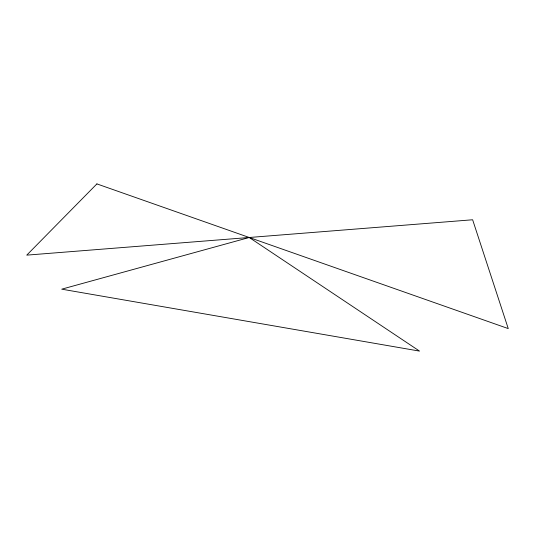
<?xml version="1.0" encoding="UTF-8"?>
<svg xmlns="http://www.w3.org/2000/svg" width="535" height="535" viewBox="0 0 535 535"><rect width="100%" height="100%" fill="white"/><g stroke="black" fill="none" stroke-linecap="round" stroke-linejoin="round"><path stroke-width="0.8" d="M96.895 183.9L26.75 255.135L472.632 219.771L508.25 328.59L96.895 183.9M249.243 237.486L61.712 289.174L419.534 351.1L249.243 237.486"/></g></svg>
